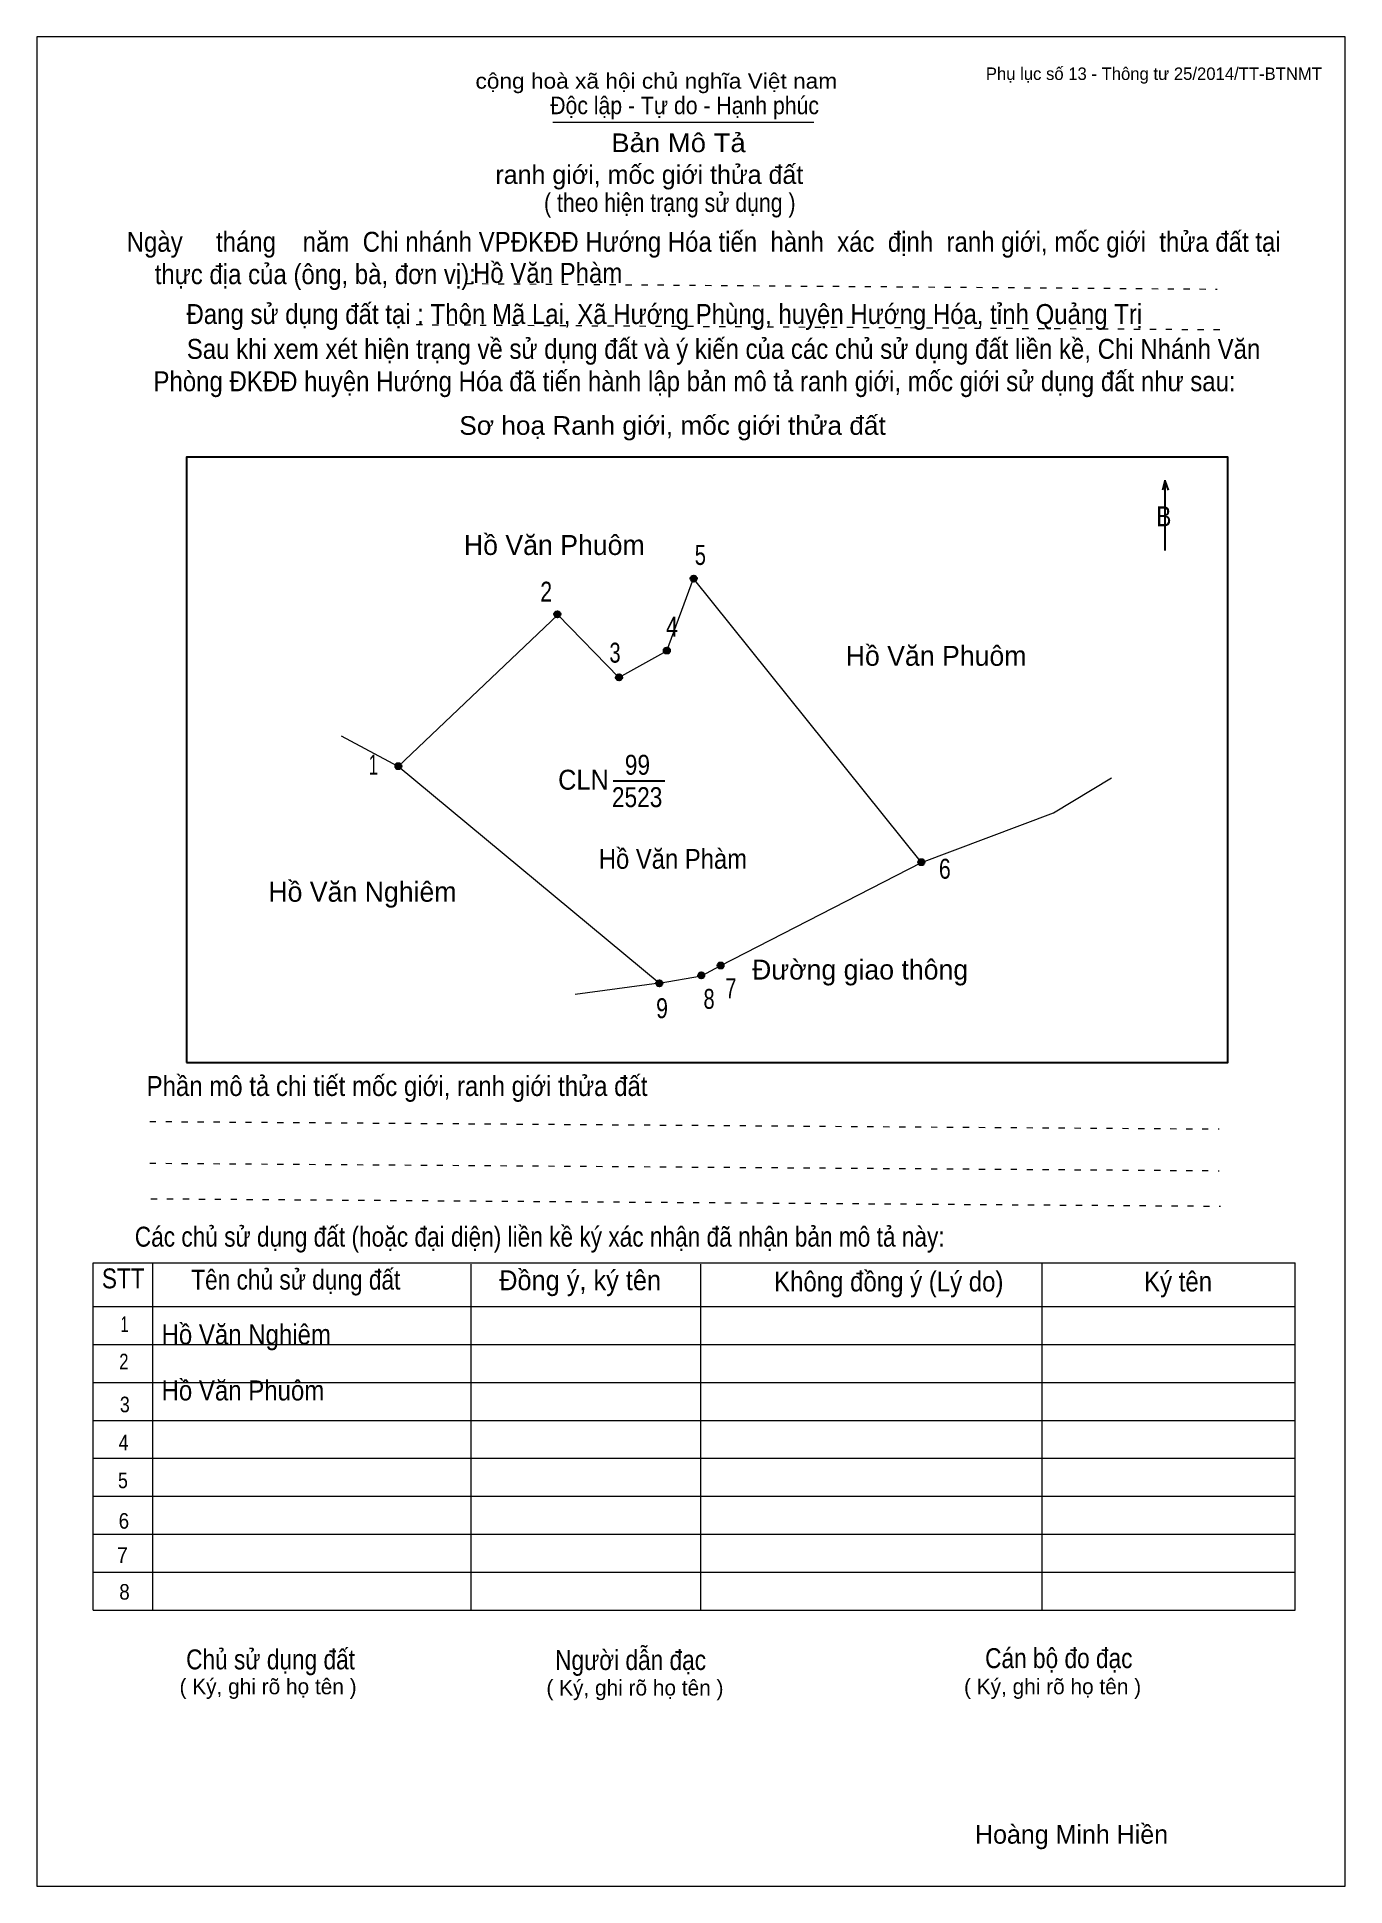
# Model space of a CAD drawing. Header units: centimetres. Extents: x 0 to 21, y 0 to 29.7.
import ezdxf
from ezdxf.enums import TextEntityAlignment as Align

# ---------------------------------------------------------------- set-up
doc = ezdxf.new("R2010")
doc.units = ezdxf.units.CM
doc.header["$LTSCALE"] = 0.13
doc.linetypes.add('DOTTED', pattern=[1.5, 0.3, -1.2])
for name, color, linetype, lineweight in [('1', 7, 'Continuous', 13), ('32', 7, 'Continuous', 25), ('33', 7, 'Continuous', 25), ('6', 7, 'Continuous', 13), ('62', 7, 'Continuous', 13)]:
    doc.layers.add(name, color=color, linetype=linetype, lineweight=lineweight)
for name, color, linetype in [('2', 7, 'Continuous'), ('34', 7, 'Continuous'), ('63', 7, 'Continuous')]:
    doc.layers.add(name, color=color, linetype=linetype)

msp = doc.modelspace()

# ---------------------------------------------------------------- hatches: boundary and pattern name
at = {"layer": '32'}
for points in [[(10.5943, 21, 1), (10.4943, 21, 1)], [(8.4054, 20.4271, 1), (8.3054, 20.4271, 1)], [(10.1623, 19.8447, 1), (10.0623, 19.8447, 1)], [(9.3945, 19.4137, 1), (9.2945, 19.4137, 1)], [(5.8533, 17.9872, 1), (5.7533, 17.9872, 1)], [(14.2478, 16.4453, 1), (14.1478, 16.4453, 1)], [(10.714, 14.6271, 1), (10.614, 14.6271, 1)], [(11.0243, 14.7859, 1), (10.9243, 14.7859, 1)], [(10.0426, 14.5, 1), (9.9426, 14.5, 1)]]:
    msp.add_hatch(color=256, dxfattribs=at).paths.add_polyline_path(points)

# ---------------------------------------------------------------- linework, layer by layer
at = {"layer": '1'}
msp.add_lwpolyline([(21, 0), (21, 29.7), (0, 29.7), (0, 0)], close=True, dxfattribs=at)
at = {"layer": '32'}
for centre in [(10.5443, 21), (8.3554, 20.4271), (10.1123, 19.8447), (9.3445, 19.4137), (5.8033, 17.9872), (14.1978, 16.4453), (10.664, 14.6271), (10.9743, 14.7859), (9.9926, 14.5)]:
    msp.add_circle(centre, 0.05, dxfattribs=at)
at = {"layer": '33'}
msp.add_line((9.25, 17.75), (10.08, 17.75), dxfattribs=at)
at = {"layer": '6'}
msp.add_line((9.99, 14.5), (8.64, 14.32), dxfattribs=at)
for points in [[(5.8, 17.98), (8.36, 20.42), (9.34, 19.41), (10.11, 19.84), (10.54, 21)], [(10.97, 14.78), (14.2, 16.44), (10.54, 21)], [(9.99, 14.5), (5.8, 17.98), (4.89, 18.47)], [(14.2, 16.44), (16.32, 17.24), (17.25, 17.8)], [(9.99, 14.5), (10.67, 14.62), (10.97, 14.78)]]:
    msp.add_lwpolyline(points, dxfattribs=at)
at = {"layer": '62'}
for p, q in [((8.28, 28.33), (12.47, 28.33)), ((0.9, 10.01), (20.2, 10.01)), ((0.9, 4.43), (0.9, 10.01)), ((1.86, 4.43), (1.86, 10.01)), ((6.97, 4.43), (6.97, 9.99)), ((10.66, 4.43), (10.66, 9.99)), ((16.14, 4.43), (16.14, 10.01)), ((20.2, 4.43), (20.2, 10.01)), ((0.9, 9.31), (20.2, 9.31)), ((0.9, 8.7), (20.2, 8.7)), ((0.9, 8.09), (20.2, 8.09)), ((0.9, 7.48), (20.2, 7.48)), ((0.9, 6.87), (20.2, 6.87)), ((0.9, 6.26), (20.2, 6.26)), ((0.9, 5.65), (20.2, 5.65)), ((0.9, 5.04), (20.2, 5.04)), ((0.9, 4.43), (20.2, 4.43))]:
    msp.add_line(p, q, dxfattribs=at)
at = {"layer": '62', "linetype": 'DOTTED'}
for p, q in [((6.89, 25.74), (18.95, 25.65)), ((6.09, 25.08), (19.04, 25)), ((1.81, 12.28), (18.98, 12.16)), ((1.81, 11.61), (18.98, 11.49)), ((1.83, 11.04), (19, 10.92))]:
    msp.add_line(p, q, dxfattribs=at)
at = {"layer": '62', "lineweight": 25}
for p, q in [((18.11, 22.58), (18.11, 21.45)), ((18.11, 22.57), (18.07, 22.42)), ((18.11, 22.57), (18.16, 22.42))]:
    msp.add_line(p, q, dxfattribs=at)
msp.add_lwpolyline([(2.4, 13.23), (19.12, 13.23), (19.12, 22.95), (2.4, 22.95)], close=True, dxfattribs=at)

# ---------------------------------------------------------------- texts
at = {"layer": '2', "width": 0.9}
msp.add_text('Hồ Văn Phàm', height=0.3176, dxfattribs=at).set_placement((10.21, 16.34), align=Align.CENTER)
at = {"layer": '32'}
for s, width, p in [('5', 0.75, (10.65, 21.22)), ('2', 0.8, (8.175, 20.63)), ('4', 0.8, (10.195, 20.07)), ('3', 0.75, (9.28, 19.65)), ('1', 0.65, (5.4, 17.85)), ('6', 0.8, (14.575, 16.18)), ('7', 0.75, (11.14, 14.26)), ('9', 0.8, (10.035, 13.94)), ('8', 0.75, (10.79, 14.09))]:
    msp.add_text(s, height=0.32, dxfattribs=dict(at, width=width)).set_placement(p, align=Align.CENTER)
at = {"layer": '33'}
for s, p in [('Hồ Văn Phuôm', (8.305, 21.38)), ('Hồ Văn Phuôm', (14.435, 19.6)), ('Hồ Văn Nghiêm', (5.225, 15.81)), ('Đường giao thông', (13.215, 14.56))]:
    msp.add_text(s, height=0.32, dxfattribs=at).set_placement(p, align=Align.CENTER)
at = {"layer": '33', "width": 0.85}
for s, p in [('99', (9.64, 17.85)), ('2523', (9.635, 17.33))]:
    msp.add_text(s, height=0.32, dxfattribs=at).set_placement(p, align=Align.CENTER)
at = {"layer": '33', "width": 0.95}
msp.add_text('CLN', height=0.32, dxfattribs=at).set_placement((9.18, 17.61), align=Align.RIGHT)
at = {"layer": '34', "width": 0.9}
for s, p in [('Hồ Văn Phàm', (7, 25.75)), ('Hồ Văn Nghiêm', (2, 8.7)), ('Hồ Văn Phuôm', (2, 7.8))]:
    msp.add_text(s, height=0.32, dxfattribs=at).set_placement(p)
at = {"layer": '62'}
for s, height, width, p in [('cộng hoà xã hội chủ nghĩa Việt nam', 0.2474, 1.1, (7.04, 28.87)), ('Độc lập - Tự do - Hạnh phúc', 0.2828, 0.9, (8.24, 28.46)), ('Bản Mô Tả', 0.3, 1.1, (9.22, 27.85)), ('( theo hiện trạng sử dụng )', 0.3, 0.85, (8.14, 26.89)), ('Ngày     tháng    năm  Chi nhánh VPĐKĐĐ Hướng Hóa tiến  hành  xác  định  ranh giới, mốc giới  thửa đất tại ', 0.32, 0.9, (1.44, 26.25)), ('thực địa của (ông, bà, đơn vị): ', 0.32, 0.9, (1.89, 25.73)), ('Đang sử dụng đất tại : Thôn Mã Lai, Xã Hướng Phùng, huyện Hướng Hóa, tỉnh Quảng Trị', 0.32, 0.9, (2.4, 25.09)), ('     Sau khi xem xét hiện trạng về sử dụng đất và ý kiến của các chủ sử dụng đất liền kề, Chi Nhánh Văn ', 0.32, 0.9, (1.87, 24.53)), ('Phòng ĐKĐĐ huyện Hướng Hóa đã tiến hành lập bản mô tả ranh giới, mốc giới sử dụng đất như sau:', 0.32, 0.9, (1.87, 24.01)), ('Sơ hoạ Ranh giới, mốc giới thửa đất', 0.3, 1.05, (6.78, 23.31)), ('B', 0.32, 0.85, (17.97, 21.84)), ('Phần mô tả chi tiết mốc giới, ranh giới thửa đất ', 0.32, 0.9, (1.76, 12.69)), ('Các chủ sử dụng đất (hoặc đại diện) liền kề ký xác nhận đã nhận bản mô tả này:', 0.32, 0.85, (1.57, 10.27))]:
    msp.add_text(s, height=height, dxfattribs=dict(at, width=width)).set_placement(p)
msp.add_text('ranh giới, mốc giới thửa đất', height=0.3, dxfattribs=at).set_placement((7.36, 27.34))
for s, height, width, p in [('STT', 0.32, 0.85, (1.385, 9.6)), ('Tên chủ sử dụng đất', 0.32, 0.85, (4.155, 9.58)), ('Đồng ý, ký tên', 0.32, 0.95, (8.72, 9.57)), ('Không đồng ý (Lý do)', 0.32, 0.9, (13.675, 9.55)), ('Ký tên', 0.32, 0.9, (18.32, 9.55)), ('1', 0.25, 0.7, (1.405, 8.9)), ('2', 0.25, 0.8, (1.395, 8.3)), ('3', 0.25, 0.85, (1.41, 7.61)), ('4', 0.25, 0.85, (1.39, 7)), ('5', 0.25, 0.85, (1.38, 6.39)), ('6', 0.25, 0.9, (1.395, 5.74)), ('7', 0.25, 0.95, (1.37, 5.19)), ('8', 0.25, 0.9, (1.405, 4.6)), ('Người dẫn đạc', 0.32, 0.85, (9.53, 3.47)), ('Chủ sử dụng đất', 0.32, 0.85, (3.75, 3.48)), ('Cán bộ đo đạc', 0.32, 0.85, (16.405, 3.5))]:
    msp.add_text(s, height=height, dxfattribs=dict(at, width=width)).set_placement(p, align=Align.CENTER)
for p in [(3.71, 3.08), (9.6, 3.06), (16.305, 3.08)]:
    msp.add_text('( Ký, ghi rõ họ tên )', height=0.25, dxfattribs=at).set_placement(p, align=Align.CENTER)
at = {"layer": '63'}
msp.add_text('Phụ lục số 13 - Thông tư 25/2014/TT-BTNMT', height=0.2, dxfattribs=at).set_placement((20.63, 29.01), align=Align.RIGHT)
msp.add_text('Hoàng Minh Hiền', height=0.3, dxfattribs=at).set_placement((16.61, 0.68), align=Align.CENTER)

doc.saveas('drawing.dxf')
